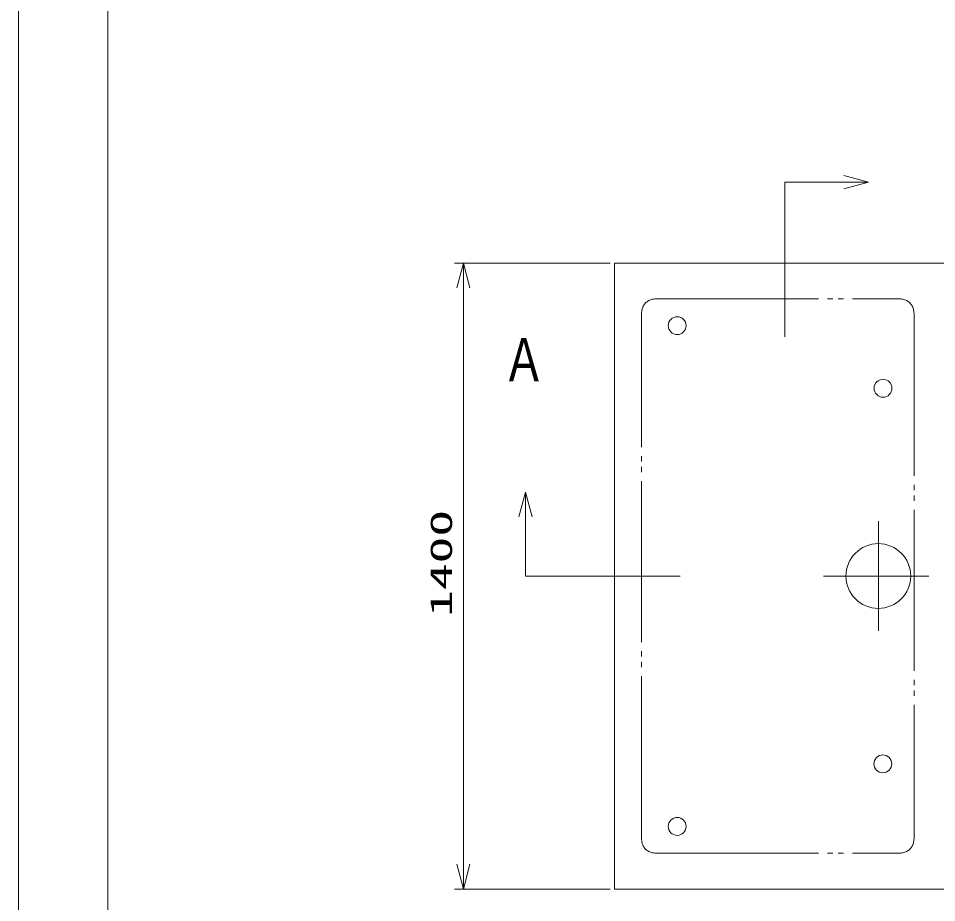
# Model space of a CAD drawing. Units: millimetres on the paper. Extents: x -305 to 305, y -152 to 152.
# Drawn here: x -301 to -198.3, y -98.9 to 0 of the extents above; entities that cross this region are included whole.
import ezdxf
from ezdxf.enums import TextEntityAlignment as Align

# ---------------------------------------------------------------- set-up
doc = ezdxf.new("R2010")
doc.units = ezdxf.units.MM
doc.linetypes.add('LONG_CHAIN', pattern=[21, 18, -1, 1, -1])
doc.linetypes.add('LONG_DOUBLE_CHAIN', pattern=[21.8, 18, -1, 0.6, -0.6, 0.6, -1])
for name, color, linetype, lineweight in [('0-1_RV', 7, 'Continuous', 9), ('0-2_0', 7, 'Continuous', 9), ('0-5_図面枠', 3, 'Continuous', 9), ('0-6_DEFPOINTS', 7, 'Continuous', 9)]:
    doc.layers.add(name, color=color, linetype=linetype, lineweight=lineweight)
doc.styles.add('ＭＳ ゴシック', font='')
doc.styles.get('ＭＳ ゴシック').set_extended_font_data('MS Gothic')

# ---------------------------------------------------------------- blocks, each defined once
blk = doc.blocks.new('_OPEN30')
at = {"layer": '0-2_0'}
blk.add_line((0, 0), (-1, 0), dxfattribs=at)
blk.add_lwpolyline([(-1, 0.2679), (0, 0), (-1, -0.2679)], dxfattribs=at)

msp = doc.modelspace()

# ---------------------------------------------------------------- linework, layer by layer
at = {"layer": '0-1_RV'}
for p, q in [((-215.291, -18.324), (-215.291, -35.61)), ((-215.291, -18.324), (-208.686, -18.324)), ((-234.817, -27.362), (-252.24, -27.362)), ((-234.317, -27.362), (-234.317, -97.362)), ((-251.24, -94.592), (-251.24, -30.132)), ((-244.278, -62.362), (-244.278, -55.757)), ((-244.278, -62.362), (-226.992, -62.362)), ((-234.817, -97.362), (-252.24, -97.362)), ((-234.317, -97.362), (-144.317, -97.362))]:
    msp.add_line(p, q, dxfattribs=at)
at = {"layer": '0-1_RV', "linetype": 'LONG_DOUBLE_CHAIN'}
for p, q in [((-229.519, -31.362), (-202.614, -31.362)), ((-231.317, -91.564), (-231.317, -33.16)), ((-200.817, -33.16), (-200.817, -91.564)), ((-229.519, -93.362), (-202.614, -93.362))]:
    msp.add_line(p, q, dxfattribs=at)
at = {"layer": '0-1_RV', "linetype": 'LONG_CHAIN'}
for p, q in [((-204.817, -56.237), (-204.817, -68.487)), ((-210.942, -62.362), (-199.159, -62.362))]:
    msp.add_line(p, q, dxfattribs=at)
at = {"layer": '0-1_RV'}
msp.add_lwpolyline([(-234.317, -27.362), (-144.317, -27.362), (-144.317, -97.362)], dxfattribs=at)
for centre, radius in [((-227.317, -34.362), 1), ((-204.294, -41.362), 1), ((-204.817, -62.362), 3.625), ((-204.317, -83.362), 1), ((-227.317, -90.362), 1)]:
    msp.add_circle(centre, radius, dxfattribs=at)
at = {"layer": '0-1_RV', "linetype": 'LONG_DOUBLE_CHAIN'}
for centre, start, end in [((-229.792, -32.887), 100.47531, 169.52469), ((-202.342, -32.887), 10.47531, 79.52469), ((-229.792, -91.837), 190.47531, 259.52469), ((-202.342, -91.837), 280.47531, 349.52469)]:
    msp.add_arc(centre, 1.5, start, end, dxfattribs=at)
at = {"layer": '0-1_RV'}
for centre, start, end in [((-229.519, -34.362), 90, 100.47531), ((-202.614, -34.362), 79.52469, 90), ((-228.317, -33.16), 169.52469, 180), ((-203.817, -33.16), 0, 10.47531), ((-228.317, -91.564), 180, 190.47531), ((-203.817, -91.564), 349.52469, 0), ((-229.519, -90.362), 259.52469, 270), ((-202.614, -90.362), 270, 280.47531)]:
    msp.add_arc(centre, 3, start, end, dxfattribs=at)
at = {"layer": '0-5_図面枠'}
msp.add_lwpolyline([(-291.017, -138.498), (108.983, -138.498), (108.983, 138.502), (-291.017, 138.502)], close=True, dxfattribs=at)
at = {"layer": '0-6_DEFPOINTS'}
msp.add_line((-301.017, -148.498), (-301.017, 148.502), dxfattribs=at)

# ---------------------------------------------------------------- block references
at = {"layer": '0-1_RV', "xscale": 2.77, "yscale": 2.77}
msp.add_blockref('_OPEN30', (-205.916, -18.324), dxfattribs=at)
for p, rotation in [((-251.24, -27.362), 90), ((-244.278, -52.987), 90), ((-251.24, -97.362), 270)]:
    msp.add_blockref('_OPEN30', p, dxfattribs=dict(at, rotation=rotation))

# ---------------------------------------------------------------- texts
at = {"layer": '0-1_RV', "style": 'ＭＳ ゴシック', "width": 0.75}
msp.add_text('Ａ', height=4.811, dxfattribs=at).set_placement((-246.905, -42.014), align=Align.BOTTOM_LEFT)
at = {"layer": '0-1_RV', "style": 'ＭＳ ゴシック', "width": 1.8}
msp.add_text('1400', height=2.444, rotation=90, dxfattribs=at).set_placement((-251.77, -66.934), align=Align.BOTTOM_LEFT)

doc.saveas('drawing.dxf')
